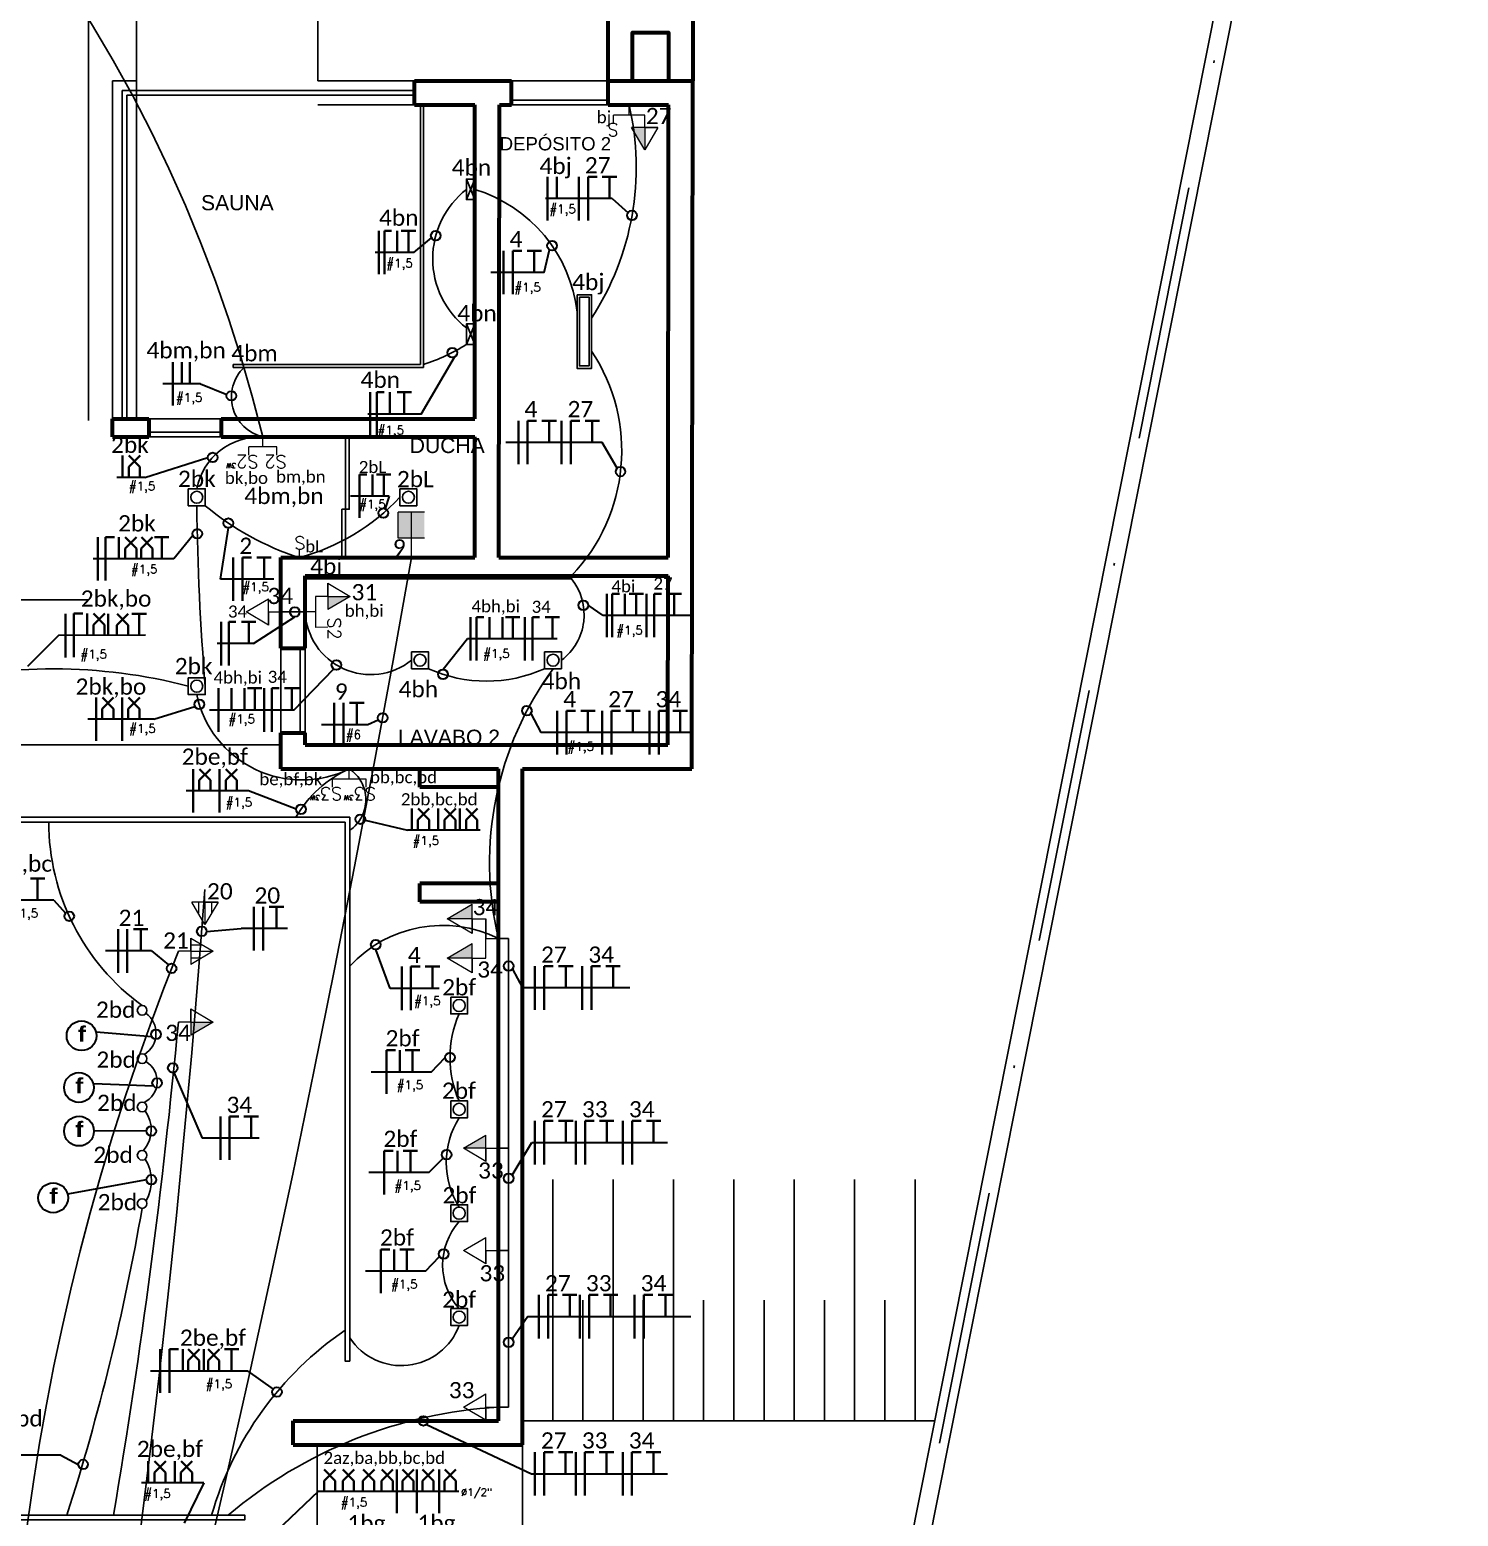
# Model space of a CAD drawing. Header units: millimetres. Extents: x 2775 to 3964, y 1473 to 2314.
# Drawn here: x 2981.6 to 3043.2, y 2154.1 to 2218.2 of the extents above; entities that cross this region are included whole.
import ezdxf
from ezdxf.enums import TextEntityAlignment as Align

# ---------------------------------------------------------------- set-up
doc = ezdxf.new("R2010")
doc.units = ezdxf.units.MM
for name, pattern in [('ACAD_ISO02W100', [15, 12, -3]), ('ACAD_ISO04W100', [30, 24, -3, 0, -3]), ('CONTINUO', [0]), ('DASHDOT', [1, 0.5, -0.25, 0, -0.25]), ('DASHDOT2', [0.5, 0.25, -0.125, 0, -0.125]), ('DASHEDX2', [38.1, 25.4, -12.7])]:
    doc.linetypes.add(name, pattern=pattern)
for name, color, linetype in [('01', 254, 'Continuous'), ('02', 7, 'Continuous'), ('03', 254, 'Continuous'), ('04', 4, 'Continuous'), ('07', 7, 'Continuous')]:
    doc.layers.add(name, color=color, linetype=linetype)
for name, color, linetype, lineweight in [('06', 252, 'Continuous', 60), ('EJEL05130C', 130, 'Continuous', 30), ('EJEL0550C', 50, 'Continuous', 35), ('EJEL0580C', 80, 'Continuous', 9), ('EJEL25170C', 170, 'Continuous', 25), ('EJEL25170T', 170, 'ACAD_ISO02W100', 25), ('EJEL25170TP', 10, 'ACAD_ISO04W100', 25), ('EJEL3040C', 40, 'Continuous', 9), ('Textos Iluminação', 111, 'DASHDOT2', 50)]:
    doc.layers.add(name, color=color, linetype=linetype, lineweight=lineweight)
doc.styles.add('CALIBRI - MUTABILE 25', font='calibri.ttf', dxfattribs={"height": 25})
doc.styles.add('M_abG50', font='', dxfattribs={"width": 1.1, "height": 0.13})
doc.styles.add('ROMANS', font='romans', dxfattribs={"height": 0.2})
doc.styles.add('SR60', font='simplex', dxfattribs={"height": 0.15})
doc.styles.add('SR80', font='SIMPLEX', dxfattribs={"height": 0.1})
doc.styles.get("Standard").update_dxf_attribs({"font": 'arial.ttf'})
doc.styles.get('M_abG50').set_extended_font_data('Arial Black')

# ---------------------------------------------------------------- blocks, each defined once
blk = doc.blocks.new('A$C0AE3526C')
at = {"layer": 'EJEL0580C'}
h = blk.add_hatch(color=256, dxfattribs=at)
h.dxf.hatch_style = 1
h.paths.add_polyline_path([(47.6, 15.9), (15.9, 15.9), (15.9, -15.9), (47.6, -15.9)])
h = blk.add_hatch(color=256, dxfattribs=at)
h.dxf.hatch_style = 1
h.paths.add_polyline_path([(47.6, -15.9), (47.6, 0), (15.9, 0), (15.9, -15.9)])
for p, q in [((-7.9, 0), (47.6, 0)), ((0, 0), (47.6, 0)), ((15.9, 15.9), (47.6, 15.9)), ((15.9, -15.9), (15.9, 15.9)), ((15.9, -15.9), (15.9, 15.9)), ((47.6, -15.9), (47.6, 15.9)), ((47.6, -15.9), (47.6, 15.9))]:
    blk.add_line(p, q, dxfattribs=at)
blk = doc.blocks.new('A$C48824C57')
at = {"layer": 'EJEL0580C'}
h = blk.add_hatch(color=256, dxfattribs=at)
h.dxf.hatch_style = 1
h.paths.add_polyline_path([(30.2, 22.6), (30.2, 5.7), (58.9, 22.6)])
h = blk.add_hatch(color=256, dxfattribs=at)
h.dxf.hatch_style = 1
h.paths.add_polyline_path([(30.2, -22.6), (30.2, -39.5), (58.9, -22.6)])
for p, q in [((30.2, 22.6), (30.2, 39.5)), ((30.2, 39.5), (30.2, 5.7)), ((30.2, 39.5), (58.9, 22.6)), ((30.2, 22.6), (14.3, 22.6)), ((14.3, 22.6), (14.3, -22.6)), ((58.9, 22.6), (30.2, 5.7)), ((30.2, 22.6), (58.9, 22.6)), ((3.3, 0), (0, 0)), ((14.3, 0), (3.3, 0)), ((14.3, -22.6), (14.3, 0)), ((30.2, -22.6), (30.2, -5.7)), ((30.2, -5.7), (30.2, -39.5)), ((30.2, -5.7), (58.9, -22.6)), ((30.2, -22.6), (14.3, -22.6)), ((58.9, -22.6), (30.2, -39.5)), ((30.2, -22.6), (58.9, -22.6))]:
    blk.add_line(p, q, dxfattribs=at)
blk = doc.blocks.new('A$C358D43A7')
at = {"layer": 'EJEL0580C'}
for p, q in [((0, 0), (-15.9, 0)), ((0, 0), (0, 16.9)), ((0, 16.9), (0, -16.9)), ((0, 16.9), (28.7, 0)), ((28.7, 0), (0, -16.9))]:
    blk.add_line(p, q, dxfattribs=at)
blk = doc.blocks.new('A$C30B02EAA')
at = {"layer": 'EJEL0580C'}
h = blk.add_hatch(color=256, dxfattribs=at)
h.dxf.hatch_style = 1
h.paths.add_polyline_path([(0, 0), (0, -16.9), (28.7, 0)])
for p, q in [((0, 0), (-15.9, 0)), ((0, 0), (0, 16.9)), ((0, 16.9), (0, -16.9)), ((0, 16.9), (28.7, 0)), ((28.7, 0), (0, -16.9)), ((0, 0), (28.7, 0))]:
    blk.add_line(p, q, dxfattribs=at)
blk = doc.blocks.new('A$C1FA829F1')
at = {"layer": 'EJEL0580C'}
for p, q in [((0, 0), (-15.9, 0)), ((0, 0), (0, 16.9)), ((0, 16.9), (0, -16.9)), ((0, 16.9), (28.7, 0)), ((0, 8.5), (14.3, 8.5)), ((28.7, 0), (0, -16.9)), ((0, 0), (28.7, 0)), ((0, -8.5), (14.3, -8.5))]:
    blk.add_line(p, q, dxfattribs=at)
blk = doc.blocks.new('xx')
at = {"layer": 'EJEL0550C', "ltscale": 0.015}
for p, q in [((29608.92, 22540.88), (29612.08, 22544.01)), ((29608.92, 22537.98), (29608.92, 22540.88)), ((29612.02, 22540.88), (29608.96, 22544.01)), ((29612.02, 22537.98), (29612.02, 22540.88))]:
    blk.add_line(p, q, dxfattribs=at)

msp = doc.modelspace()

# ---------------------------------------------------------------- linework, layer by layer
at = {"layer": '01', "linetype": 'DASHDOT', "ltscale": 22}
msp.add_line((2999.289, 2048.88), (3042.81, 2267.805), dxfattribs=at)
at = {"layer": '01', "linetype": 'DASHEDX2', "ltscale": 0.7}
for p, q in [((2984.138, 2219.145), (2984.138, 2193.63)), ((3002.859, 2157.18), (3002.859, 2115.001))]:
    msp.add_line(p, q, dxfattribs=at)
at = {"layer": '01', "ltscale": 5}
for p, q in [((3002.391, 2216.021), (3006.557, 2216.012)), ((2986.742, 2201.441), (2989.866, 2201.441)), ((2992.445, 2187.902), (2992.445, 2191.547)), ((3004.161, 2158.221), (3004.161, 2168.635)), ((3006.765, 2158.221), (3006.765, 2168.635)), ((3009.368, 2158.221), (3009.368, 2168.635)), ((3011.972, 2158.221), (3011.972, 2168.635)), ((3014.576, 2158.221), (3014.576, 2168.635)), ((3017.179, 2158.221), (3017.179, 2168.635)), ((3019.783, 2158.221), (3019.783, 2168.635)), ((3005.463, 2158.221), (3005.463, 2163.428)), ((3008.067, 2158.221), (3008.067, 2163.428)), ((3010.67, 2158.221), (3010.67, 2163.428)), ((3013.274, 2158.221), (3013.274, 2163.428)), ((3015.878, 2158.221), (3015.878, 2163.428)), ((3018.481, 2158.221), (3018.481, 2163.428))]:
    msp.add_line(p, q, dxfattribs=at)
at = {"layer": '01', "color": 40, "linetype": 'DASHEDX2', "ltscale": 0.7}
for p, q in [((2998.458, 2214.98), (2998.458, 2203.784)), ((2998.588, 2214.98), (2998.588, 2203.654)), ((2990.387, 2203.784), (2998.458, 2203.784)), ((2990.387, 2203.784), (2990.387, 2203.654)), ((2990.387, 2203.654), (2998.588, 2203.654))]:
    msp.add_line(p, q, dxfattribs=at)
at = {"layer": '01', "linetype": 'ByBlock', "ltscale": 0.7}
msp.add_line((2984.138, 2193.63), (2948.184, 2193.63), dxfattribs=at)
at = {"layer": '01', "color": 40}
for points in [[(2988.448, 2198.421), (2989.177, 2198.421), (2989.177, 2197.692), (2988.448, 2197.692)], [(2997.573, 2198.421), (2998.302, 2198.421), (2998.302, 2197.692), (2997.573, 2197.692)], [(2998.073, 2191.391), (2998.802, 2191.391), (2998.802, 2190.662), (2998.073, 2190.662)], [(3003.81, 2191.391), (3004.539, 2191.391), (3004.539, 2190.662), (3003.81, 2190.662)], [(2988.448, 2190.271), (2989.177, 2190.271), (2989.177, 2189.542), (2988.448, 2189.542)], [(2999.761, 2172.02), (3000.49, 2172.02), (3000.49, 2171.291), (2999.761, 2171.291)], [(2999.761, 2167.542), (3000.49, 2167.542), (3000.49, 2166.813), (2999.761, 2166.813)], [(2999.761, 2163.064), (3000.49, 2163.064), (3000.49, 2162.335), (2999.761, 2162.335)]]:
    msp.add_lwpolyline(points, close=True, dxfattribs=at)
at = {"layer": '01', "color": 30, "linetype": 'DASHEDX2', "ltscale": 0.7, "true_color": 0xf8991e}
msp.add_lwpolyline([(2993.486, 2194.672), (2993.486, 2194.541), (3004.967, 2194.541), (3004.967, 2194.672)], dxfattribs=at)
at = {"layer": '01', "color": 30, "true_color": 0xf8991e}
msp.add_lwpolyline([(2999.761, 2176.498), (3000.49, 2176.498), (3000.49, 2175.769), (2999.761, 2175.769)], close=True, dxfattribs=at)
at = {"layer": '01', "color": 40}
for centre in [(2988.812, 2198.056), (2997.937, 2198.056), (2998.438, 2191.027), (3004.175, 2191.027), (2988.812, 2189.907), (3000.126, 2171.656), (3000.126, 2167.177), (3000.126, 2162.699)]:
    msp.add_circle(centre, 0.26, dxfattribs=at)
at = {"layer": '01', "color": 30, "true_color": 0xf8991e}
msp.add_circle((3000.126, 2176.134), 0.26, dxfattribs=at)
at = {"layer": '02', "ltscale": 5}
for p, q in [((2998.904, 2048.946), (3042.411, 2267.805)), ((2999.67, 2048.794), (3043.208, 2267.805)), ((2985.179, 2201.441), (2985.179, 2216.021)), ((2986.221, 2216.021), (2985.179, 2216.021)), ((2986.221, 2201.441), (2986.221, 2216.021)), ((2998.197, 2216.021), (2994.032, 2216.021)), ((2998.197, 2214.98), (2994.032, 2214.98)), ((2995.073, 2195.453), (2995.073, 2197.536)), ((2995.229, 2197.536), (2995.073, 2197.536)), ((2995.229, 2195.453), (2995.229, 2197.536)), ((2992.445, 2187.381), (2954.432, 2187.381)), ((3002.859, 2158.221), (3020.627, 2158.221))]:
    msp.add_line(p, q, dxfattribs=at)
at = {"layer": '02', "color": 40, "ltscale": 15}
for p, q in [((3000.437, 2211.777), (3000.801, 2210.892)), ((3000.437, 2210.892), (3000.801, 2211.777)), ((3000.437, 2205.529), (3000.801, 2204.643)), ((3000.437, 2204.643), (3000.801, 2205.529))]:
    msp.add_line(p, q, dxfattribs=at)
at = {"layer": '02', "ltscale": 5}
for points in [[(2986.221, 2219.666), (2986.221, 2216.021)], [(2994.032, 2216.021), (2994.032, 2219.666)], [(2993.278, 2191.547), (2993.278, 2187.902), (2993.486, 2187.902), (2993.486, 2191.547), (2993.278, 2191.547)]]:
    msp.add_lwpolyline(points, dxfattribs=at)
for points in [[(3002.389, 2214.98), (3006.554, 2214.98), (3006.554, 2215.188), (3002.389, 2215.188)], [(2989.866, 2200.66), (2986.742, 2200.66), (2986.742, 2200.868), (2989.866, 2200.868)], [(2995.229, 2197.536), (2995.386, 2197.536), (2995.386, 2200.66), (2995.229, 2200.66)]]:
    msp.add_lwpolyline(points, close=True, dxfattribs=at)
at = {"layer": '02', "color": 40, "ltscale": 15}
for points in [[(3000.801, 2211.777), (3000.437, 2211.777), (3000.437, 2210.892), (3000.801, 2210.892), (3000.801, 2211.777)], [(3005.21, 2206.792), (3005.21, 2203.616), (3005.835, 2203.616), (3005.835, 2206.792), (3005.21, 2206.792)], [(3000.801, 2205.529), (3000.437, 2205.529), (3000.437, 2204.643), (3000.801, 2204.643), (3000.801, 2205.529)], [(2995.413, 2184.049), (2995.413, 2184.257), (2957.036, 2184.257), (2957.036, 2184.049), (2995.205, 2184.049)], [(2995.413, 2184.049), (2995.413, 2160.799), (2995.205, 2160.799), (2995.205, 2184.049)]]:
    msp.add_lwpolyline(points, dxfattribs=at)
for points in [[(3005.314, 2206.688), (3005.314, 2203.72), (3005.731, 2203.72), (3005.731, 2206.688)], [(2931.521, 2153.951), (2990.883, 2153.951), (2990.883, 2154.159), (2931.521, 2154.159)]]:
    msp.add_lwpolyline(points, close=True, dxfattribs=at)
for centre in [(2986.457, 2175.926), (2986.457, 2173.843), (2986.457, 2171.76), (2986.457, 2169.677), (2986.457, 2167.594)]:
    msp.add_circle(centre, 0.208, dxfattribs=at)
at = {"layer": '03', "ltscale": 5}
for p, q in [((2985.596, 2201.441), (2985.596, 2215.605)), ((2998.197, 2215.605), (2985.596, 2215.605)), ((2985.804, 2201.441), (2985.804, 2215.396)), ((2998.197, 2215.396), (2985.804, 2215.396))]:
    msp.add_line(p, q, dxfattribs=at)
at = {"layer": '06', "ltscale": 5}
for p, q in [((2998.197, 2214.98), (2998.197, 2216.021)), ((2998.197, 2216.021), (3002.391, 2216.021)), ((3002.389, 2214.98), (3002.391, 2216.021)), ((3006.554, 2214.98), (3006.557, 2216.021)), ((3006.557, 2216.021), (3010.201, 2216.021)), ((3010.16, 2186.34), (3010.201, 2216.021)), ((2998.197, 2214.98), (3000.801, 2214.98)), ((3000.801, 2201.441), (3000.801, 2214.98)), ((3001.838, 2195.453), (3001.868, 2214.98)), ((3001.868, 2214.98), (3002.389, 2214.98)), ((3006.554, 2214.98), (3009.158, 2214.98)), ((3009.134, 2195.453), (3009.158, 2214.98)), ((2985.179, 2201.441), (2986.742, 2201.441)), ((2985.179, 2200.66), (2985.179, 2201.441)), ((2986.742, 2201.441), (2986.742, 2200.66)), ((2989.866, 2201.441), (3000.801, 2201.441)), ((2989.866, 2201.441), (2989.866, 2200.66)), ((2985.179, 2200.66), (2986.742, 2200.66)), ((2989.866, 2200.66), (3000.801, 2200.66)), ((3000.801, 2195.453), (3000.801, 2200.66)), ((2992.445, 2195.453), (3000.801, 2195.453)), ((2992.445, 2191.547), (2992.445, 2195.453)), ((3001.838, 2195.453), (3009.134, 2195.453)), ((2993.486, 2194.672), (3009.133, 2194.672)), ((2993.486, 2191.547), (2993.486, 2194.672)), ((3009.12, 2187.381), (3009.133, 2194.672)), ((2992.445, 2191.547), (2993.486, 2191.547)), ((2992.445, 2187.902), (2993.486, 2187.902)), ((2992.445, 2186.34), (2992.445, 2187.902)), ((2993.486, 2187.381), (2993.486, 2187.902)), ((2993.486, 2187.381), (3009.12, 2187.381)), ((2992.445, 2186.34), (3001.818, 2186.34)), ((2998.433, 2185.559), (2998.433, 2186.34)), ((3001.818, 2158.221), (3001.818, 2186.34)), ((3002.859, 2157.18), (3002.859, 2186.34)), ((3002.859, 2186.34), (3010.16, 2186.34)), ((3001.818, 2185.559), (2998.433, 2185.559)), ((2998.433, 2180.612), (2998.433, 2181.393)), ((3001.818, 2181.393), (2998.433, 2181.393)), ((3001.818, 2180.612), (2998.433, 2180.612)), ((2992.966, 2158.221), (3001.818, 2158.221)), ((2992.966, 2157.18), (2992.966, 2158.221)), ((2992.966, 2157.18), (3002.859, 2157.18))]:
    msp.add_line(p, q, dxfattribs=at)
for points in [[(3006.557, 2216.021), (3006.557, 2219.145), (3010.201, 2219.145), (3010.201, 2216.021)], [(3007.598, 2216.021), (3007.598, 2218.104), (3009.16, 2218.104), (3009.16, 2216.021)]]:
    msp.add_lwpolyline(points, dxfattribs=at)
at = {"layer": '07'}
msp.add_line((2994.007, 2150.931), (2994.007, 2157.18), dxfattribs=at)
at = {"layer": 'EJEL05130C'}
for p, q in [((3006.723, 2210.936), (3003.85, 2210.936)), ((2998.178, 2208.613), (2996.512, 2208.613)), ((3003.79, 2207.747), (3001.494, 2207.747)), ((2988.972, 2202.947), (2987.343, 2202.947)), ((2998.485, 2201.645), (2996.189, 2201.645)), ((3006.293, 2200.42), (3002.135, 2200.42)), ((3006.935, 2199.309), (3006.293, 2200.42)), ((2986.572, 2198.915), (2989.291, 2199.772)), ((2986.572, 2198.915), (2985.371, 2198.915)), ((2997.106, 2198.102), (2995.441, 2198.102)), ((2987.83, 2195.4), (2984.35, 2195.4)), ((2992.138, 2194.526), (2989.842, 2194.526)), ((3010.085, 2192.957), (3006.333, 2192.957)), ((2986.602, 2192.114), (2982.855, 2192.089)), ((2991.258, 2191.745), (2989.686, 2191.745)), ((3004.352, 2191.952), (3000.484, 2191.952)), ((2986.959, 2188.484), (2988.733, 2189.034)), ((2986.959, 2188.484), (2984.12, 2188.484)), ((2992.997, 2188.879), (2989.36, 2188.879)), ((2996.186, 2188.244), (2994.193, 2188.244)), ((3010.162, 2187.907), (3003.647, 2187.907)), ((2991.049, 2185.397), (2988.362, 2185.397)), ((2993.097, 2184.598), (2991.049, 2185.397)), ((3001.036, 2183.696), (2997.894, 2183.696)), ((2982.647, 2180.674), (2979.729, 2180.674)), ((2992.721, 2179.45), (2990.729, 2179.45)), ((2986.863, 2178.487), (2984.871, 2178.487)), ((2999.264, 2176.874), (2997.154, 2176.874)), ((3007.486, 2176.891), (3002.859, 2176.891)), ((2998.917, 2173.265), (2999.525, 2173.895)), ((2998.917, 2173.265), (2996.329, 2173.265)), ((2991.498, 2170.413), (2989.05, 2170.413)), ((2998.824, 2168.927), (2999.432, 2169.557)), ((2998.824, 2168.927), (2996.236, 2168.927)), ((2998.676, 2164.674), (2999.284, 2165.304)), ((2998.676, 2164.674), (2996.088, 2164.674)), ((2991.012, 2160.37), (2986.816, 2160.37)), ((2991.012, 2160.37), (2992.104, 2159.589)), ((2982.949, 2156.748), (2978.293, 2156.748)), ((2989.116, 2155.541), (2986.43, 2155.541)), ((2989.116, 2155.541), (2988.264, 2153.815)), ((3000.11, 2155.179), (2994.047, 2155.179))]:
    msp.add_line(p, q, dxfattribs=at)
at = {"layer": 'EJEL05130C', "ltscale": 5}
for p, q in [((3006.723, 2210.936), (3007.408, 2210.326)), ((2998.178, 2208.613), (2998.938, 2209.239)), ((3003.79, 2207.747), (3004.018, 2208.735)), ((2998.485, 2201.645), (2999.92, 2204.104)), ((2988.972, 2202.947), (2990.107, 2202.487)), ((2997.106, 2198.102), (2996.932, 2197.567)), ((2989.842, 2194.526), (2990.177, 2196.732)), ((2988.64, 2196.402), (2987.83, 2195.4)), ((3006.333, 2192.957), (3005.691, 2193.397)), ((2991.258, 2191.745), (2993.041, 2192.901)), ((2982.855, 2192.089), (2981.518, 2190.757)), ((3000.484, 2191.952), (2999.432, 2190.628)), ((2992.997, 2188.879), (2994.719, 2190.652)), ((2996.64, 2188.449), (2996.186, 2188.244)), ((3003.212, 2188.724), (3003.647, 2187.907)), ((2996.07, 2184.132), (2997.894, 2183.696)), ((2982.647, 2180.674), (2983.149, 2180.116)), ((2989.238, 2179.332), (2990.729, 2179.45)), ((2986.863, 2178.487), (2987.589, 2177.891)), ((2997.154, 2176.874), (2996.532, 2178.554)), ((3002.425, 2177.708), (3002.859, 2176.891)), ((2986.878, 2174.783), (2984.468, 2174.991)), ((2987.819, 2173.24), (2989.05, 2170.413)), ((2986.953, 2172.654), (2984.354, 2172.757)), ((2986.641, 2170.723), (2984.377, 2170.718)), ((3002.414, 2168.824), (3003.257, 2170.221)), ((3003.257, 2170.221), (3009.116, 2170.221)), ((2986.648, 2168.619), (2983.243, 2167.999)), ((3003.088, 2162.718), (3002.419, 2161.742)), ((3003.088, 2162.718), (3010.112, 2162.718)), ((2998.725, 2158.067), (3003.251, 2155.938)), ((2982.949, 2156.748), (2983.705, 2156.342)), ((3003.251, 2155.938), (3009.11, 2155.938)), ((2994.047, 2155.179), (2992.25, 2153.459))]:
    msp.add_line(p, q, dxfattribs=at)
for centre in [(3007.582, 2210.212), (2999.119, 2209.341), (3004.135, 2208.908), (2999.831, 2204.293), (2990.308, 2202.431), (2996.858, 2197.372), (2988.833, 2196.481), (2990.177, 2196.94), (3005.482, 2193.397), (2993.041, 2193.109), (2994.836, 2190.824), (2999.432, 2190.42), (2988.921, 2189.124), (3003.047, 2188.851), (2996.826, 2188.543), (2993.305, 2184.598), (2995.865, 2184.171), (2983.312, 2179.986), (2989.03, 2179.332), (2996.532, 2178.762), (3002.26, 2177.835), (2987.725, 2177.733), (2987.054, 2174.895), (2987.78, 2173.445), (2999.733, 2173.895), (2987.105, 2172.797), (2986.85, 2170.723), (2999.584, 2169.7), (2986.856, 2168.619), (3002.26, 2168.684), (2999.457, 2165.42), (3002.26, 2161.608), (2992.269, 2159.462), (2998.584, 2158.221), (2983.914, 2156.342)]:
    msp.add_circle(centre, 0.208, dxfattribs=at)
at = {"layer": 'EJEL05130C'}
for centre, radius in [((2989.499, 2199.772), 0.208), ((3007.084, 2199.164), 0.208), ((2983.846, 2174.831), 0.642), ((2983.732, 2172.597), 0.642), ((2983.735, 2170.718), 0.642), ((2982.621, 2167.839), 0.642)]:
    msp.add_circle(centre, radius, dxfattribs=at)
at = {"layer": 'EJEL0550C', "ltscale": 0.015}
for p, q in [((3003.942, 2209.998), (3003.942, 2211.875)), ((3004.34, 2210.936), (3004.34, 2211.875)), ((3005.285, 2209.998), (3005.285, 2211.875)), ((3005.683, 2209.998), (3005.683, 2211.875)), ((3006.612, 2210.936), (3006.612, 2211.875)), ((2996.658, 2207.674), (2996.658, 2209.551)), ((2996.903, 2207.674), (2996.903, 2209.551)), ((2997.457, 2208.613), (2997.457, 2209.551)), ((2997.944, 2208.613), (2997.944, 2209.551)), ((3002.041, 2206.809), (3002.041, 2208.686)), ((3002.439, 2206.809), (3002.439, 2208.686)), ((3003.368, 2207.747), (3003.368, 2208.686)), ((2987.775, 2202.008), (2987.775, 2203.885)), ((2988.172, 2202.947), (2988.172, 2203.885)), ((2988.507, 2202.947), (2988.507, 2203.885)), ((2996.297, 2200.706), (2996.297, 2202.583)), ((2996.58, 2200.706), (2996.58, 2202.583)), ((2997.134, 2201.645), (2997.134, 2202.583)), ((2997.761, 2201.645), (2997.761, 2202.583)), ((3002.682, 2199.482), (3002.682, 2201.359)), ((3003.08, 2199.482), (3003.08, 2201.359)), ((3004.009, 2200.42), (3004.009, 2201.359)), ((3004.54, 2199.482), (3004.54, 2201.359)), ((3004.938, 2199.482), (3004.938, 2201.359)), ((3005.867, 2200.42), (3005.867, 2201.359)), ((2985.611, 2198.915), (2985.611, 2199.854)), ((2995.831, 2197.164), (2995.831, 2199.041)), ((2996.386, 2198.102), (2996.386, 2199.041)), ((2996.873, 2198.102), (2996.873, 2199.041)), ((2984.546, 2194.461), (2984.546, 2196.338)), ((2984.876, 2194.461), (2984.876, 2196.338)), ((2985.454, 2195.4), (2985.454, 2196.338)), ((2987.3, 2195.4), (2987.3, 2196.338)), ((2990.388, 2193.588), (2990.388, 2195.465)), ((2990.786, 2193.588), (2990.786, 2195.465)), ((2991.715, 2194.526), (2991.715, 2195.465)), ((3006.488, 2192.018), (3006.488, 2193.895)), ((3006.724, 2192.018), (3006.724, 2193.895)), ((3007.278, 2192.957), (3007.278, 2193.895)), ((3007.765, 2192.957), (3007.765, 2193.895)), ((3008.211, 2192.018), (3008.211, 2193.895)), ((3008.536, 2192.018), (3008.536, 2193.895)), ((3009.398, 2192.957), (3009.398, 2193.895)), ((2983.146, 2191.152), (2983.146, 2193.029)), ((2983.509, 2191.164), (2983.509, 2193.041)), ((2984.086, 2192.102), (2984.086, 2193.041)), ((2984.995, 2192.089), (2984.995, 2193.027)), ((2986.327, 2192.089), (2986.327, 2193.027)), ((3000.622, 2191.013), (3000.622, 2192.89)), ((3000.874, 2191.013), (3000.874, 2192.89)), ((3001.429, 2191.952), (3001.429, 2192.89)), ((3001.999, 2191.952), (3001.999, 2192.89)), ((3002.436, 2191.952), (3002.436, 2192.89)), ((3002.958, 2191.013), (3002.958, 2192.89)), ((3003.284, 2191.013), (3003.284, 2192.89)), ((3004.146, 2191.952), (3004.146, 2192.89)), ((2989.864, 2190.806), (2989.864, 2192.683)), ((2990.19, 2190.806), (2990.19, 2192.683)), ((2991.052, 2191.745), (2991.052, 2192.683)), ((2989.75, 2187.941), (2989.75, 2189.818)), ((2990.305, 2188.879), (2990.305, 2189.818)), ((2990.875, 2188.879), (2990.875, 2189.818)), ((2991.312, 2188.879), (2991.312, 2189.818)), ((2991.726, 2187.941), (2991.726, 2189.818)), ((2992.051, 2187.941), (2992.051, 2189.818)), ((2992.913, 2188.879), (2992.913, 2189.818)), ((2984.472, 2187.545), (2984.472, 2189.423)), ((2985.596, 2187.545), (2985.596, 2189.423)), ((2994.74, 2187.306), (2994.74, 2189.183)), ((2995.138, 2187.306), (2995.138, 2189.183)), ((2995.716, 2188.244), (2995.716, 2189.183)), ((3004.355, 2186.968), (3004.355, 2188.845)), ((3004.753, 2186.968), (3004.753, 2188.845)), ((3005.682, 2187.907), (3005.682, 2188.845)), ((3006.294, 2186.968), (3006.294, 2188.845)), ((3006.692, 2186.968), (3006.692, 2188.845)), ((3007.621, 2187.907), (3007.621, 2188.845)), ((3008.332, 2186.968), (3008.332, 2188.845)), ((3008.73, 2186.968), (3008.73, 2188.845)), ((3009.659, 2187.907), (3009.659, 2188.845)), ((2988.653, 2184.458), (2988.653, 2186.335)), ((2989.796, 2184.458), (2989.796, 2186.335)), ((2998.083, 2183.696), (2998.083, 2184.634)), ((2999.227, 2183.696), (2999.227, 2184.634)), ((3000.159, 2183.696), (3000.159, 2184.634)), ((2981.952, 2180.674), (2981.952, 2181.613)), ((2991.276, 2178.512), (2991.276, 2180.389)), ((2991.673, 2178.512), (2991.673, 2180.389)), ((2992.252, 2179.45), (2992.252, 2180.389)), ((2985.417, 2177.548), (2985.417, 2179.425)), ((2985.815, 2177.548), (2985.815, 2179.425)), ((2986.394, 2178.487), (2986.394, 2179.425)), ((2997.652, 2175.936), (2997.652, 2177.813)), ((2998.05, 2175.936), (2998.05, 2177.813)), ((2998.979, 2176.874), (2998.979, 2177.813)), ((3003.397, 2175.952), (3003.397, 2177.829)), ((3003.795, 2175.952), (3003.795, 2177.829)), ((3004.724, 2176.891), (3004.724, 2177.829)), ((3005.435, 2175.952), (3005.435, 2177.829)), ((3005.833, 2175.952), (3005.833, 2177.829)), ((3006.762, 2176.891), (3006.762, 2177.829)), ((2996.987, 2172.326), (2996.987, 2174.203)), ((2997.565, 2173.265), (2997.565, 2174.203)), ((2998.115, 2173.265), (2998.115, 2174.203)), ((2989.833, 2169.475), (2989.833, 2171.352)), ((2990.231, 2169.475), (2990.231, 2171.352)), ((2991.16, 2170.413), (2991.16, 2171.352)), ((3003.397, 2169.283), (3003.397, 2171.16)), ((3003.795, 2169.283), (3003.795, 2171.16)), ((3004.724, 2170.221), (3004.724, 2171.16)), ((3005.161, 2169.283), (3005.161, 2171.16)), ((3005.559, 2169.283), (3005.559, 2171.16)), ((3006.488, 2170.221), (3006.488, 2171.16)), ((3007.187, 2169.283), (3007.187, 2171.16)), ((3007.585, 2169.283), (3007.585, 2171.16)), ((3008.514, 2170.221), (3008.514, 2171.16)), ((2996.895, 2167.988), (2996.895, 2169.865)), ((2997.472, 2168.927), (2997.472, 2169.865)), ((2998.022, 2168.927), (2998.022, 2169.865)), ((2996.747, 2163.735), (2996.747, 2165.612)), ((2997.324, 2164.674), (2997.324, 2165.612)), ((2997.874, 2164.674), (2997.874, 2165.612)), ((3003.568, 2161.78), (3003.568, 2163.657)), ((3003.966, 2161.78), (3003.966, 2163.657)), ((3004.895, 2162.718), (3004.895, 2163.657)), ((3005.332, 2161.78), (3005.332, 2163.657)), ((3005.729, 2161.78), (3005.729, 2163.657)), ((3006.659, 2162.718), (3006.659, 2163.657)), ((3007.694, 2161.78), (3007.694, 2163.657)), ((3008.091, 2161.78), (3008.091, 2163.657)), ((3009.021, 2162.718), (3009.021, 2163.657)), ((2987.234, 2159.431), (2987.234, 2161.308)), ((2987.637, 2159.431), (2987.637, 2161.308)), ((2988.215, 2160.37), (2988.215, 2161.308)), ((2989.113, 2160.37), (2989.113, 2161.308)), ((2990.317, 2160.37), (2990.317, 2161.308)), ((3003.391, 2154.999), (3003.391, 2156.876)), ((3003.789, 2154.999), (3003.789, 2156.876)), ((3004.718, 2155.938), (3004.718, 2156.876)), ((3005.155, 2154.999), (3005.155, 2156.876)), ((3005.552, 2154.999), (3005.552, 2156.876)), ((3006.482, 2155.938), (3006.482, 2156.876)), ((3007.181, 2154.999), (3007.181, 2156.876)), ((3007.579, 2154.999), (3007.579, 2156.876)), ((3008.508, 2155.938), (3008.508, 2156.876)), ((2986.72, 2155.541), (2986.72, 2156.479)), ((2987.864, 2155.541), (2987.864, 2156.479)), ((2997.437, 2154.241), (2997.437, 2156.118)), ((2998.304, 2154.241), (2998.304, 2156.118)), ((2999.26, 2154.241), (2999.26, 2156.118))]:
    msp.add_line(p, q, dxfattribs=at)
at = {"layer": 'EJEL0550C'}
for p, q in [((3005.683, 2211.875), (3006.072, 2211.875)), ((3006.612, 2211.875), (3006.3, 2211.875)), ((3006.612, 2211.875), (3006.924, 2211.875)), ((2997.215, 2209.551), (2996.903, 2209.551)), ((2997.944, 2209.551), (2997.632, 2209.551)), ((2997.944, 2209.551), (2998.257, 2209.551)), ((3002.439, 2208.686), (3002.827, 2208.686)), ((3003.368, 2208.686), (3003.055, 2208.686)), ((3003.368, 2208.686), (3003.68, 2208.686)), ((2996.892, 2202.583), (2996.58, 2202.583)), ((2997.761, 2202.583), (2997.449, 2202.583)), ((2997.761, 2202.583), (2998.074, 2202.583)), ((3003.08, 2201.359), (3003.469, 2201.359)), ((3004.009, 2201.359), (3003.697, 2201.359)), ((3004.009, 2201.359), (3004.322, 2201.359)), ((3004.938, 2201.359), (3005.327, 2201.359)), ((3005.867, 2201.359), (3005.554, 2201.359)), ((3005.867, 2201.359), (3006.179, 2201.359)), ((2996.144, 2199.041), (2995.831, 2199.041)), ((2996.873, 2199.041), (2996.56, 2199.041)), ((2996.873, 2199.041), (2997.185, 2199.041)), ((2984.876, 2196.338), (2985.265, 2196.338)), ((2987.3, 2196.338), (2986.988, 2196.338)), ((2987.3, 2196.338), (2987.613, 2196.338)), ((2990.786, 2195.465), (2991.175, 2195.465)), ((2991.715, 2195.465), (2991.403, 2195.465)), ((2991.715, 2195.465), (2992.028, 2195.465)), ((3007.036, 2193.895), (3006.724, 2193.895)), ((3007.765, 2193.895), (3007.453, 2193.895)), ((3007.765, 2193.895), (3008.078, 2193.895)), ((3008.849, 2193.895), (3008.536, 2193.895)), ((3009.398, 2193.895), (3009.086, 2193.895)), ((3009.398, 2193.895), (3009.711, 2193.895)), ((2983.509, 2193.041), (2983.897, 2193.041)), ((2986.327, 2193.027), (2986.015, 2193.027)), ((2986.327, 2193.027), (2986.64, 2193.027)), ((3001.187, 2192.89), (3000.874, 2192.89)), ((3002.436, 2192.89), (3002.124, 2192.89)), ((3002.436, 2192.89), (3002.749, 2192.89)), ((3003.596, 2192.89), (3003.284, 2192.89)), ((3004.146, 2192.89), (3003.833, 2192.89)), ((3004.146, 2192.89), (3004.458, 2192.89)), ((2990.502, 2192.683), (2990.19, 2192.683)), ((2991.052, 2192.683), (2990.739, 2192.683)), ((2991.052, 2192.683), (2991.364, 2192.683)), ((2991.312, 2189.818), (2991, 2189.818)), ((2991.312, 2189.818), (2991.625, 2189.818)), ((2992.364, 2189.818), (2992.051, 2189.818)), ((2992.913, 2189.818), (2992.601, 2189.818)), ((2992.913, 2189.818), (2993.226, 2189.818)), ((2995.716, 2189.183), (2995.404, 2189.183)), ((2995.716, 2189.183), (2996.029, 2189.183)), ((3004.753, 2188.845), (3005.142, 2188.845)), ((3005.682, 2188.845), (3005.369, 2188.845)), ((3005.682, 2188.845), (3005.994, 2188.845)), ((3006.692, 2188.845), (3007.081, 2188.845)), ((3007.621, 2188.845), (3007.309, 2188.845)), ((3007.621, 2188.845), (3007.933, 2188.845)), ((3008.73, 2188.845), (3009.119, 2188.845)), ((3009.659, 2188.845), (3009.347, 2188.845)), ((3009.659, 2188.845), (3009.971, 2188.845)), ((2981.952, 2181.613), (2981.639, 2181.613)), ((2981.952, 2181.613), (2982.264, 2181.613)), ((2992.252, 2180.389), (2991.94, 2180.389)), ((2992.252, 2180.389), (2992.564, 2180.389)), ((2986.394, 2179.425), (2986.081, 2179.425)), ((2986.394, 2179.425), (2986.706, 2179.425)), ((2998.05, 2177.813), (2998.439, 2177.813)), ((2998.979, 2177.813), (2998.667, 2177.813)), ((2998.979, 2177.813), (2999.292, 2177.813)), ((3003.795, 2177.829), (3004.184, 2177.829)), ((3004.724, 2177.829), (3004.412, 2177.829)), ((3004.724, 2177.829), (3005.037, 2177.829)), ((3005.833, 2177.829), (3006.222, 2177.829)), ((3006.762, 2177.829), (3006.45, 2177.829)), ((3006.762, 2177.829), (3007.075, 2177.829)), ((2996.987, 2174.203), (2997.376, 2174.203)), ((2998.115, 2174.203), (2997.803, 2174.203)), ((2998.115, 2174.203), (2998.427, 2174.203)), ((2990.231, 2171.352), (2990.62, 2171.352)), ((2991.16, 2171.352), (2990.848, 2171.352)), ((2991.16, 2171.352), (2991.473, 2171.352)), ((3003.795, 2171.16), (3004.184, 2171.16)), ((3004.724, 2171.16), (3004.412, 2171.16)), ((3004.724, 2171.16), (3005.037, 2171.16)), ((3005.559, 2171.16), (3005.947, 2171.16)), ((3006.488, 2171.16), (3006.175, 2171.16)), ((3006.488, 2171.16), (3006.8, 2171.16)), ((3007.585, 2171.16), (3007.974, 2171.16)), ((3008.514, 2171.16), (3008.202, 2171.16)), ((3008.514, 2171.16), (3008.826, 2171.16)), ((2996.895, 2169.865), (2997.283, 2169.865)), ((2998.022, 2169.865), (2997.71, 2169.865)), ((2998.022, 2169.865), (2998.335, 2169.865)), ((2996.747, 2165.612), (2997.135, 2165.612)), ((2997.874, 2165.612), (2997.562, 2165.612)), ((2997.874, 2165.612), (2998.187, 2165.612)), ((3003.966, 2163.657), (3004.355, 2163.657)), ((3004.895, 2163.657), (3004.583, 2163.657)), ((3004.895, 2163.657), (3005.207, 2163.657)), ((3005.729, 2163.657), (3006.118, 2163.657)), ((3006.659, 2163.657), (3006.346, 2163.657)), ((3006.659, 2163.657), (3006.971, 2163.657)), ((3008.091, 2163.657), (3008.48, 2163.657)), ((3009.021, 2163.657), (3008.708, 2163.657)), ((3009.021, 2163.657), (3009.333, 2163.657)), ((2987.637, 2161.308), (2988.026, 2161.308)), ((2990.317, 2161.308), (2990.004, 2161.308)), ((2990.317, 2161.308), (2990.629, 2161.308)), ((3003.789, 2156.876), (3004.178, 2156.876)), ((3004.718, 2156.876), (3004.406, 2156.876)), ((3004.718, 2156.876), (3005.03, 2156.876)), ((3005.552, 2156.876), (3005.941, 2156.876)), ((3006.482, 2156.876), (3006.169, 2156.876)), ((3006.482, 2156.876), (3006.794, 2156.876)), ((3007.579, 2156.876), (3007.968, 2156.876)), ((3008.508, 2156.876), (3008.195, 2156.876)), ((3008.508, 2156.876), (3008.82, 2156.876))]:
    msp.add_line(p, q, dxfattribs=at)
at = {"layer": 'EJEL0580C', "ltscale": 5}
for p, q in [((3007.456, 2214.537), (3007.456, 2214.98)), ((3008.128, 2214.537), (3006.784, 2214.537)), ((2993.929, 2193.781), (2993.929, 2192.438)), ((2993.929, 2193.109), (2993.486, 2193.109)), ((2996.118, 2185.904), (2994.664, 2185.904))]:
    msp.add_line(p, q, dxfattribs=at)
at = {"layer": 'EJEL0580C'}
for p, q in [((3006.784, 2214.187), (3006.784, 2214.537)), ((2991.66, 2200.224), (2991.66, 2200.66)), ((2992.27, 2200.224), (2991.051, 2200.224)), ((2991.051, 2199.874), (2991.051, 2200.224)), ((2992.27, 2199.874), (2992.27, 2200.224)), ((2993.234, 2195.803), (2993.234, 2195.453)), ((2994.463, 2192.446), (2993.929, 2192.438)), ((2995.391, 2185.904), (2995.391, 2186.34)), ((2994.664, 2185.554), (2994.664, 2185.904)), ((2996.118, 2185.554), (2996.118, 2185.904))]:
    msp.add_line(p, q, dxfattribs=at)
at = {"layer": 'EJEL25170C', "ltscale": 5}
for p, q in [((2993.486, 2193.109), (2992.445, 2193.108)), ((3001.818, 2169.978), (3002.26, 2169.978)), ((3001.818, 2165.562), (3002.26, 2165.562)), ((3001.818, 2158.818), (3002.26, 2158.818))]:
    msp.add_line(p, q, dxfattribs=at)
for centre, radius, start, end in [((2995.804, 2212.286), 11.959, 327.00793, 13.01924), ((3002.793, 2208.346), 3.806, 128.25065, 231.74935), ((2998.989, 2205.343), 6.259, 6.33412, 73.17302), ((2996.155, 2211.437), 8.03, 287.63618, 302.22077), ((2999.367, 2200.057), 7.769, 316.12031, 33.63719), ((2992.075, 2202.378), 1.768, 133.82083, 256.41296), ((2991.538, 2197.885), 2.778, 87.48549, 168.87574), ((2990.812, 2204.405), 9.274, 285.14029, 316.80008), ((3100.124, 2199.003), 111.319, 180.67478, 184.6868), ((2996.968, 2207.015), 12.15, 230.1141, 252.10362), ((3003.053, 2192.991), 2.463, 307.12198, 39.01018), ((2996.311, 2193.236), 2.827, 182.57645, 308.57833), ((2982.661, 2167.837), 22.816, 75.30887, 104.69113), ((3001.306, 2196.239), 6.113, 245.82096, 294.17904), ((3015.594, 2182.292), 14.158, 143.76016, 193.33984), ((2993.344, 2190.493), 4.63, 191.84666, 296.2386), ((2992.216, 2184.044), 9.785, 179.97378, 233.94554), ((2999.412, 2174.145), 5.442, 63.75737, 137.29598), ((2985.977, 2174.935), 1.078, 302.4978, 53.2513), ((3004.409, 2173.895), 4.676, 156.36307, 203.63693), ((2704.643, 2201.89), 284.609, 350.34559, 354.66372), ((2986.104, 2172.856), 1.003, 295.63724, 58.9113), ((2985.488, 2170.781), 1.363, 318.55554, 36.60083), ((3003.176, 2169.364), 3.608, 147.72144, 212.27856), ((2985.132, 2168.577), 1.725, 330.04007, 32.78358), ((2888.582, 2184.346), 99.333, 342.30863, 350.16924), ((3002.245, 2164.938), 2.83, 138.5131, 221.4869), ((3003.393, 2150.153), 14.505, 124.36714, 163.96785), ((2997.633, 2163.263), 2.66, 213.41911, 339.5641), ((3003.05, 2138.855), 20.001, 93.53222, 130.07601)]:
    msp.add_arc(centre, radius, start, end, dxfattribs=at)
at = {"layer": 'EJEL25170T', "ltscale": 5}
for p, q in [((3002.26, 2179.026), (3001.818, 2179.026)), ((3002.26, 2169.978), (3002.26, 2179.026)), ((3002.26, 2169.978), (3002.26, 2158.818))]:
    msp.add_line(p, q, dxfattribs=at)
for centre, radius, start, end in [((2997.457, 2181.747), 5.037, 114.22217, 150.1051), ((2994.506, 2185.01), 1.598, 304.60771, 56.36862)]:
    msp.add_arc(centre, radius, start, end, dxfattribs=at)
at = {"layer": 'EJEL25170TP', "ltscale": 5}
for centre, radius, start, end in [((2930.29, 2185.688), 63.169, 13.71021, 39.15774), ((2214.57, 2332.511), 795.394, 344.876957, 350.077515), ((2457.677, 2220.675), 532.959, 349.67538, 355.74513), ((3083.06, 2140.221), 102.45, 158.07674, 188.45335)]:
    msp.add_arc(centre, radius, start, end, dxfattribs=at)

# ---------------------------------------------------------------- block references
at = {"layer": 'EJEL05130C', "xscale": 0.1555925336714692, "yscale": 0.1555925336714692, "zscale": 0.1555925336714692}
for p in [(-1621.05, -1307.826), (-1621.201, -1311.342), (-1620.509, -1311.342), (-1622.568, -1314.639), (-1621.559, -1314.653), (-1622.19, -1318.258), (-1621.066, -1318.258), (-1618.009, -1321.345), (-1616.865, -1321.345), (-1608.578, -1323.046), (-1607.435, -1323.046), (-1606.502, -1323.046), (-1618.491, -1346.372), (-1617.624, -1346.372), (-1619.941, -1351.201), (-1618.797, -1351.201), (-1612.622, -1351.563), (-1611.819, -1351.563), (-1610.948, -1351.563), (-1610.145, -1351.563), (-1609.25, -1351.563), (-1608.383, -1351.563), (-1607.428, -1351.563)]:
    msp.add_blockref('xx', p, dxfattribs=at)
at = {"layer": 'EJEL0580C'}
for name, p, xscale, yscale, zscale, rotation in [('A$C30B02EAA', (3008.128, 2214.003), 0.03363269236135059, 0.03363269236135059, 0.03363269236135059, 270), ('A$C0AE3526C', (2998.066, 2195.733), 0.03540283406457956, 0.03540283406457956, 0.03540283406457956, 90.00000000028491), ('A$C358D43A7', (2991.911, 2193.108), 0.03363269236135059, 0.03363269236135059, 0.03363269236135059, 180), ('A$C1FA829F1', (2989.167, 2180.599), 0.03363269236135059, 0.03363269236135059, 0.03363269236135059, 270), ('A$C48824C57', (3001.818, 2179.026), 0.03749196994542757, 0.03749196994542757, 0.03749196994542757, 180), ('A$C30B02EAA', (3001.284, 2169.978), 0.03363269236135059, 0.03363269236135059, 0.03363269236135059, 180), ('A$C358D43A7', (3001.284, 2165.562), 0.03363269236135059, 0.03363269236135059, 0.03363269236135059, 180), ('A$C358D43A7', (3001.284, 2158.818), 0.03363269236135059, 0.03363269236135059, 0.03363269236135059, 180)]:
    msp.add_blockref(name, p, dxfattribs=dict(at, xscale=xscale, yscale=yscale, zscale=zscale, rotation=rotation))
at = {"layer": 'EJEL0580C', "xscale": 0.03363269236135059, "yscale": 0.03363269236135059, "zscale": 0.03363269236135059}
for name, p in [('A$C30B02EAA', (2994.463, 2193.781)), ('A$C1FA829F1', (2988.553, 2178.472)), ('A$C30B02EAA', (2988.553, 2175.421))]:
    msp.add_blockref(name, p, dxfattribs=at)

# ---------------------------------------------------------------- texts
at = {"layer": '04'}
for s, height, p in [('DEPÓSITO 2', 0.5728, (3001.876, 2213.017)), ('SAUNA', 0.6509, (2988.997, 2210.435)), ('DUCHA', 0.6509, (2997.996, 2199.963)), ('LAVABO 2', 0.6509, (2997.491, 2187.381))]:
    msp.add_text(s, height=height, dxfattribs=at).set_placement(p)
at = {"layer": 'EJEL0550C', "style": 'ROMANS'}
for s, p in [('#1,5', (3004.013, 2210.301)), ('#1,5', (2996.982, 2207.967)), ('#1,5', (3002.504, 2206.925)), ('#1,5', (2987.912, 2202.171)), ('#1,5', (2996.605, 2200.766)), ('#1,5', (2985.879, 2198.352)), ('#1,5', (2995.811, 2197.575)), ('#1,5', (2985.972, 2194.772)), ('#1,5', (2990.779, 2194.005)), ('#1,5', (3006.9, 2192.135)), ('#1,5', (2983.795, 2191.103)), ('#1,5', (3001.16, 2191.124)), ('#1,5', (2985.896, 2187.899)), ('#1,5', (2990.177, 2188.304)), ('#6', (2995.235, 2187.631)), ('#1,5', (3004.797, 2187.122)), ('#1,5', (2990.058, 2184.713)), ('#1,5', (2998.118, 2183.058)), ('#1,5', (2980.83, 2179.932)), ('#1,5', (2998.181, 2176.151)), ('#1,5', (2997.43, 2172.522)), ('#1,5', (2997.337, 2168.184)), ('#1,5', (2997.189, 2163.931)), ('#1,5', (2989.195, 2159.627)), ('#1,5', (2986.542, 2154.894)), ('#1,5', (2995.021, 2154.521))]:
    msp.add_text(s, height=0.3763, dxfattribs=at).set_placement(p)
at = {"layer": 'EJEL0550C', "lineweight": -3, "style": 'ROMANS'}
msp.add_text('Ø1/2"', height=0.3201, dxfattribs=at).set_placement((3000.204, 2154.985))
at = {"layer": 'EJEL0580C'}
for s, height, rotation, style, p in [('S', 0.558, 180, 'SR80', (3007.003, 2214.188)), ('S2', 0.5583, 180, 'SR80', (2991.475, 2199.874)), ('S2', 0.5583, 180, 'SR80', (2992.693, 2199.874)), ('3W', 0.2233, 180, 'SR60', (2990.514, 2199.533)), ('S2', 0.5583, 270, 'SR80', (2994.462, 2192.869)), ('3W', 0.2233, 180, 'SR60', (2994.127, 2185.213)), ('S3', 0.5583, 180, 'SR80', (2995.088, 2185.554)), ('3W', 0.2233, 180, 'SR60', (2995.581, 2185.213)), ('S3', 0.5583, 180, 'SR80', (2996.542, 2185.554))]:
    msp.add_text(s, height=height, rotation=rotation, dxfattribs=dict(at, style=style)).set_placement(p)
at = {"layer": 'EJEL0580C', "style": 'SR80'}
msp.add_text('S', height=0.558, dxfattribs=at).set_placement((2993.016, 2195.802))
at = {"layer": 'EJEL3040C', "style": 'M_abG50'}
for p in [(2983.858, 2174.911), (2983.744, 2172.678), (2983.746, 2170.798), (2982.632, 2167.92)]:
    msp.add_text('f', height=0.662, dxfattribs=at).set_placement(p, align=Align.MIDDLE_CENTER)
at = {"layer": 'Textos Iluminação', "linetype": 'CONTINUO', "style": 'CALIBRI - MUTABILE 25'}
for s, height, p in [('bj', 0.5225, (3006.061, 2214.188)), ('27', 0.701, (3008.177, 2214.148)), ('4bn', 0.701, (2999.806, 2211.931)), ('4bj', 0.701, (3003.591, 2211.996)), ('4bn', 0.701, (2996.671, 2209.763)), ('4bj', 0.701, (3005.001, 2206.989)), ('4bn', 0.701, (3000.046, 2205.643)), ('4bm,bn', 0.701, (2986.644, 2204.046)), ('4bm', 0.701, (2990.302, 2203.917)), ('4bn', 0.701, (2995.876, 2202.773)), ('2bk', 0.701, (2985.117, 2199.967)), ('2bk', 0.701, (2988.003, 2198.502)), ('bk,bo', 0.5225, (2990.025, 2198.629)), ('bm,bn', 0.5225, (2992.232, 2198.685)), ('2bL', 0.5225, (2995.799, 2199.099)), ('2bL', 0.701, (2997.444, 2198.489)), ('4bm,bn', 0.701, (2990.865, 2197.762)), ('2bk', 0.701, (2985.42, 2196.581)), ('bL', 0.5225, (2993.49, 2195.677)), ('9', 0.701, (2997.267, 2195.541)), ('4bi', 0.701, (2993.704, 2194.726)), ('2bk,bo', 0.701, (2983.811, 2193.336)), ('34', 0.701, (2991.859, 2193.45)), ('31', 0.701, (2995.486, 2193.612)), ('4bi', 0.5225, (3006.692, 2193.953)), ('27', 0.5225, (3008.505, 2194.076)), ('34', 0.5225, (2990.158, 2192.865)), ('bh,bi', 0.5225, (2995.196, 2192.899)), ('4bh,bi', 0.5225, (3000.66, 2193.092)), ('34', 0.5225, (3003.253, 2193.071)), ('2bk', 0.701, (2987.864, 2190.424)), ('2bk,bo', 0.701, (2983.588, 2189.54)), ('4bh,bi', 0.5225, (2989.536, 2190.02)), ('34', 0.5225, (2991.872, 2190.05)), ('4bh', 0.701, (2997.516, 2189.43)), ('4bh', 0.701, (3003.684, 2189.778)), ('2be,bf', 0.701, (2988.163, 2186.517)), ('be,bf,bk', 0.5225, (2991.512, 2185.636)), ('bb,bc,bd', 0.5225, (2996.284, 2185.721)), ('2bb,bc,bd', 0.5225, (2997.615, 2184.768)), ('2bb,bc', 0.701, (2979.562, 2181.905)), ('20', 0.701, (2989.255, 2180.71)), ('34', 0.701, (3000.709, 2180.029)), ('21', 0.701, (2987.362, 2178.589)), ('34', 0.701, (3000.906, 2177.337)), ('2bf', 0.701, (2999.395, 2176.571)), ('2bd', 0.701, (2984.466, 2175.604)), ('34', 0.701, (2987.453, 2174.607)), ('2bf', 0.701, (2996.954, 2174.372)), ('2bd', 0.701, (2984.485, 2173.45)), ('2bd', 0.701, (2984.513, 2171.586)), ('2bf', 0.701, (2999.383, 2172.11)), ('2bf', 0.701, (2996.861, 2170.034)), ('2bd', 0.701, (2984.354, 2169.346)), ('33', 0.701, (3000.943, 2168.668)), ('2bd', 0.701, (2984.541, 2167.304)), ('2bf', 0.701, (2999.407, 2167.601)), ('2bf', 0.701, (2996.713, 2165.781)), ('33', 0.701, (3001.003, 2164.237)), ('2bf', 0.701, (2999.395, 2163.103)), ('2be,bf', 0.701, (2988.084, 2161.457)), ('33', 0.701, (2999.682, 2159.194)), ('2bb,bc,bd', 0.701, (2977.738, 2157.978)), ('2be,bf', 0.701, (2986.231, 2156.661)), ('2az,ba,bb,bc,bd', 0.52246, (2994.28, 2156.363)), ('1bg', 0.701, (2995.307, 2153.456))]:
    msp.add_text(s, height=height, dxfattribs=at).set_placement(p)
at = {"layer": 'Textos Iluminação', "ltscale": 100, "char_height": 0.701, "attachment_point": 1, "style": 'CALIBRI - MUTABILE 25'}
for s, width, insert in [('27', 0.89815, (3005.546, 2212.726)), ('4', 0.89815, (3002.301, 2209.537)), ('4', 0.89815, (3002.943, 2202.21)), ('27', 0.89815, (3004.8, 2202.21)), ('2', 0.89815, (2990.649, 2196.316)), ('9', 0.89815, (2994.767, 2190.026)), ('4', 0.89815, (3004.615, 2189.696)), ('27', 0.89815, (3006.554, 2189.696)), ('34', 0.89815, (3008.592, 2189.696)), ('20', 0.70104, (2991.302, 2181.232)), ('21', 0.89815, (2985.444, 2180.268)), ('4', 0.89815, (2997.913, 2178.664)), ('27', 0.89815, (3003.658, 2178.68)), ('34', 0.89815, (3005.696, 2178.68)), ('34', 0.89815, (2990.094, 2172.203)), ('27', 0.89815, (3003.658, 2172.011)), ('33', 0.89815, (3005.421, 2172.011)), ('34', 0.89815, (3007.447, 2172.011)), ('27', 0.89815, (3003.828, 2164.508)), ('33', 0.89815, (3005.592, 2164.508)), ('34', 0.89815, (3007.954, 2164.508)), ('27', 0.89815, (3003.651, 2157.727)), ('33', 0.89815, (3005.415, 2157.727)), ('34', 0.89815, (3007.441, 2157.727)), ('1bg', 0.89815, (2998.328, 2154.166))]:
    msp.add_mtext_dynamic_manual_height_columns(s, width=width, gutter_width=3.274, heights=[0], dxfattribs=dict(at, insert=insert))

doc.saveas('drawing.dxf')
